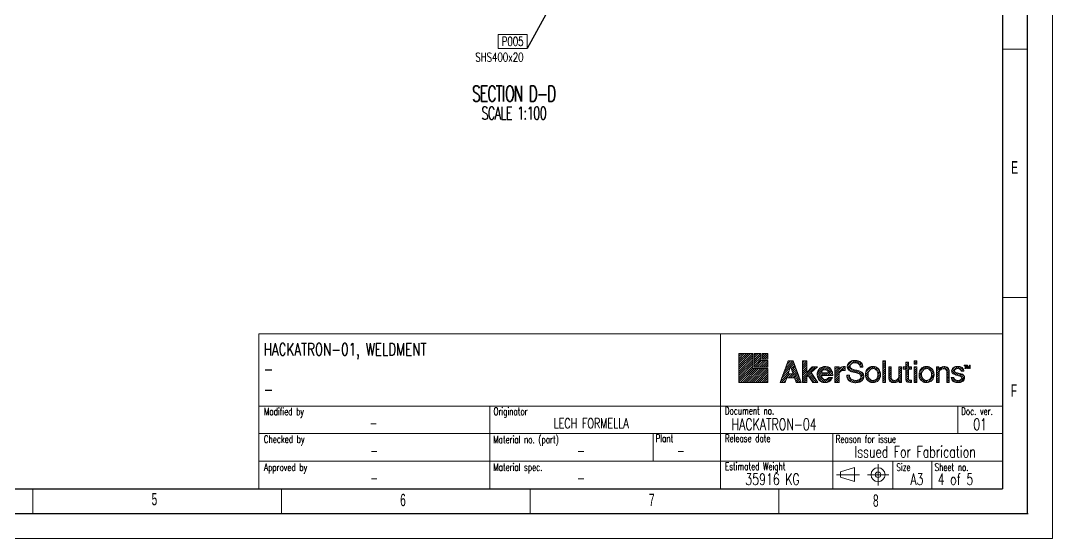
# Model space of a CAD drawing. Header units: millimetres. Extents: x 175738 to 196759, y -70231 to 13866.
# Drawn here: x 186364 to 196738, y -52297 to -47086 of the extents above; entities that cross this region are included whole.
import ezdxf
from ezdxf.enums import TextEntityAlignment as Align

# ---------------------------------------------------------------- set-up
doc = ezdxf.new("R2010")
doc.units = ezdxf.units.MM
doc.header["$PDSIZE"] = -1
doc.layers.get('Defpoints').update_dxf_attribs({"color": 163, "lineweight": 0})
for name, color, linetype, lineweight in [('01-LIN-025-A', 2, 'Continuous', 25), ('24-SYM-025-SP', 2, 'Continuous', 15), ('34-TXT-018', 1, 'Continuous', 13), ('35-TXT-025', 2, 'Continuous', 15), ('36-TXT-035', 3, 'Continuous', 15), ('37-TXT-050', 4, 'Continuous', 18), ('48', 1, 'Continuous', 13)]:
    doc.layers.add(name, color=color, linetype=linetype, lineweight=lineweight)
doc.layers.add('BORDER', color=7, linetype='Continuous')
doc.styles.add('MtXpl_Simplex_IV50', font='simplex_IV50.ttf')
doc.styles.add('NEW', font='romans.shx', dxfattribs={"width": 0.7})
doc.styles.add('SLDTEXTSTYLE0', font='TXT', dxfattribs={"width": 0.605})
doc.dimstyles.new('1 to 100 AEG', dxfattribs={"dimscale": 100, "dimtxt": 2.5, "dimasz": 2.5, "dimexe": 1.5, "dimexo": 1.5, "dimgap": 0.725, "dimtad": 1, "dimdec": 0, "dimrnd": 1e-09, "dimzin": 12, "dimdsep": 46, "dimtxsty": 'SLDTEXTSTYLE0', "dimcen": 0.09, "dimadec": 0, "dimazin": 3, "dimtfac": 1, "dimtdec": 0, "dimtofl": 0, "dimtmove": 0, "dimatfit": 3, "dimfxl": 1, "dimtfill": 1, "dimfrac": 2, "dimtolj": 1, "dimtzin": 12, "dimarcsym": 0})

# ---------------------------------------------------------------- blocks, each defined once
blk = doc.blocks.new('AK_SOLUTIONS')
at = {"color": 5, "linetype": 'Continuous', "lineweight": 13}
for p, q in [((-111.144153, 13.066707), (-110.098908, 14.111952)), ((-111.144153, 11.038565), (-108.070766, 14.111952)), ((-111.144153, 9.010423), (-106.042624, 14.111952)), ((-111.144153, 6.982281), (-104.014482, 14.111952)), ((-111.144153, 4.95414), (-101.98634, 14.111952)), ((-111.144153, 2.925998), (-99.958199, 14.111952)), ((-111.144153, 0.897856), (-97.930057, 14.111952)), ((-111.144153, -1.130286), (-97.911872, 12.101995)), ((-111.144153, -3.158428), (-97.911872, 10.073853)), ((-111.144153, -5.18657), (-97.911872, 8.045712)), ((-111.144153, -7.214711), (-97.911872, 6.01757)), ((-111.144153, -9.242853), (-97.911872, 3.989428)), ((-111.144153, -11.270995), (-97.911872, 1.961286)), ((-68.887853, -6.54523), (-61.820944, 0.521679)), ((-67.674289, -3.303524), (-58.58374, 5.787025)), ((-66.460724, -0.061817), (-59.380981, 7.017926)), ((-65.247159, 3.17989), (-61.409123, 7.017926)), ((-64.033594, 6.421596), (-63.437264, 7.017926)), ((-61.235126, 1.107498), (-58.031297, 4.311326)), ((-60.716677, -0.402196), (-57.478855, 2.835627)), ((-60.198229, -1.911889), (-56.926412, 1.359927)), ((-50.079247, 6.981622), (-50.042943, 7.017926)), ((-50.079247, 4.95348), (-48.014801, 7.017926)), ((-50.079247, 2.925338), (-45.986659, 7.017926)), ((-50.079247, 0.897196), (-45.900632, 5.075811)), ((-50.079247, -1.130946), (-45.900632, 3.04767)), ((-50.079247, -9.243513), (-39.481742, 1.353992)), ((-50.079247, -11.271655), (-37.453601, 1.353992)), ((-50.079247, -3.159087), (-45.900632, 1.019528)), ((-35.872746, -6.87982), (-27.464024, 1.528902)), ((-35.737094, -4.723863), (-29.574703, 1.438527)), ((-28.553115, -1.580494), (-25.753461, 1.219159)), ((-26.887072, -1.934757), (-24.367378, 0.584937)), ((-18.900146, -7.510743), (-9.741011, 1.648392)), ((-18.900146, 0.570477), (-18.123248, 1.347375)), ((-18.900146, -1.449828), (-16.102943, 1.347375)), ((-18.900146, -5.490438), (-12.299529, 1.110179)), ((-18.900146, -3.470133), (-14.721531, 0.708482)), ((-11.757546, -2.388449), (-8.98216, 0.386938)), ((-111.144153, -13.299137), (-97.911872, -0.066856)), ((-109.562356, -13.745482), (-96.330075, -0.513201)), ((-107.534214, -13.745482), (-94.301933, -0.513201)), ((-105.506073, -13.745482), (-92.273791, -0.513201)), ((-103.477931, -13.745482), (-90.24565, -0.513201)), ((-101.449789, -13.745482), (-88.217508, -0.513201)), ((-99.421647, -13.745482), (-86.189366, -0.513201)), ((-97.393505, -13.745482), (-84.161224, -0.513201)), ((-95.365363, -13.745482), (-83.286719, -1.666838)), ((-93.337222, -13.745482), (-83.286719, -3.694979)), ((-91.30908, -13.745482), (-83.286719, -5.723121)), ((-89.280938, -13.745482), (-83.286719, -7.751263)), ((-87.252796, -13.745482), (-83.286719, -9.779405)), ((-71.314983, -13.028643), (-63.798518, -5.512178)), ((-70.133347, -13.875149), (-61.770376, -5.512178)), ((-70.101418, -9.786937), (-62.881718, -2.567236)), ((-63.482596, -9.25254), (-59.742234, -5.512178)), ((-61.454454, -9.25254), (-55.269085, -3.06717)), ((-59.679781, -3.421583), (-56.37397, -0.115772)), ((-59.426312, -9.25254), (-54.716642, -4.54287)), ((-59.161332, -4.931276), (-55.821527, -1.591471)), ((-57.605987, -9.460357), (-54.164199, -6.018569)), ((-57.087539, -10.97005), (-53.611757, -7.494268)), ((-56.56909, -12.479744), (-53.059314, -8.969968)), ((-50.079247, -5.187229), (-45.900632, -1.008614)), ((-50.079247, -7.215371), (-45.900632, -3.036756)), ((-50.079247, -13.299797), (-45.900632, -9.121181)), ((-44.185769, -7.406318), (-41.353156, -4.573705)), ((-43.415526, -8.664217), (-40.547845, -5.796536)), ((-42.645284, -9.922117), (-39.742534, -7.019367)), ((-41.875042, -11.180017), (-38.937223, -8.242198)), ((-41.1048, -12.437916), (-38.131912, -9.465029)), ((-35.602782, -8.630162), (-31.599312, -4.626691)), ((-35.023451, -10.071136), (-29.579006, -4.626691)), ((-34.366166, -1.332631), (-33.203671, -0.170135)), ((-34.245828, -11.313818), (-31.436459, -8.50445)), ((-33.311881, -12.400176), (-30.741398, -9.829693)), ((-30.130305, -7.198295), (-27.558701, -4.626691)), ((-28.823842, -13.973052), (-23.815968, -8.965178)), ((-28.11, -7.198295), (-25.538396, -4.626691)), ((-26.706941, -13.876456), (-21.795663, -8.965178)), ((-26.089695, -7.198295), (-21.655833, -2.764433)), ((-25.77808, -2.84607), (-23.271118, -0.339108)), ((-25.138584, -4.226879), (-22.358249, -1.446545)), ((-24.06939, -7.198295), (-21.192754, -4.321659)), ((-22.049085, -7.198295), (-20.899816, -6.049026)), ((-18.900146, -9.531048), (-14.703225, -5.334127)), ((-18.900146, -11.551354), (-14.721531, -7.372738)), ((-18.900146, -13.571659), (-14.721531, -9.393043)), ((-9.60174, -2.252947), (-8.98216, -1.633367)), ((-85.224654, -13.745482), (-83.286719, -11.807547)), ((-68.105205, -13.875149), (-66.064039, -11.833983)), ((-55.936354, -13.875149), (-52.506872, -10.445667)), ((-53.908212, -13.875149), (-51.954429, -11.921366)), ((-51.880071, -13.875149), (-51.401987, -13.397065)), ((-48.626458, -13.875149), (-45.900632, -11.149323)), ((-46.598317, -13.875149), (-45.900632, -13.177465)), ((-40.334557, -13.695816), (-37.326602, -10.68786)), ((-38.485749, -13.875149), (-36.521291, -11.910691)), ((-36.457607, -13.875149), (-35.71598, -13.133522)), ((-32.103294, -13.211894), (-29.529673, -10.638273)), ((-30.626402, -13.755308), (-27.746618, -10.875523)), ((-17.18333, -13.875147), (-14.721531, -11.413349)), ((-15.163025, -13.875147), (-14.721531, -13.433654))]:
    blk.add_line(p, q, dxfattribs=at)
at = {"color": 254, "linetype": 'Continuous', "lineweight": 13}
for p, q in [((-96.519, 12.123056), (-94.530104, 14.111952)), ((-96.519, 10.094914), (-92.501962, 14.111952)), ((-96.519, 8.066772), (-90.47382, 14.111952)), ((-96.519, 6.038631), (-90.251077, 12.306553)), ((-96.519, 4.010489), (-90.251077, 10.278411)), ((-96.519, 1.982347), (-90.251077, 8.250269)), ((-95.593534, 0.879671), (-89.325612, 7.147593)), ((-93.565392, 0.879671), (-87.29747, 7.147593)), ((-91.537251, 0.879671), (-85.269328, 7.147593)), ((-89.509109, 0.879671), (-83.286719, 7.102061)), ((-87.480967, 0.879671), (-83.286719, 5.073919)), ((-85.452825, 0.879671), (-83.286719, 3.045777)), ((-83.424683, 0.879671), (-83.286719, 1.017635)), ((-6.833007, 2.402782), (-2.218959, 7.01683)), ((-6.832045, 0.383439), (0.1987, 7.414184)), ((-6.255455, -1.060276), (-4.056087, 1.139092)), ((-0.113272, 5.081907), (2.114043, 7.309222)), ((1.793809, 4.968683), (3.763996, 6.93887)), ((3.301971, 4.45654), (5.14047, 6.295039)), ((4.432172, 3.566436), (6.280403, 5.414667)), ((5.237807, 2.351765), (7.191484, 4.305442)), ((5.632042, 0.725696), (7.828771, 2.922425)), ((7.652347, 0.725696), (8.081559, 1.154907)), ((10.635769, -6.070911), (18.283532, 1.576852)), ((10.975307, -3.711068), (16.0322, 1.345825)), ((18.160161, -0.566825), (20.039761, 1.312775)), ((19.79762, -0.949671), (21.459024, 0.711733)), ((27.334099, 5.265712), (29.086313, 7.017926)), ((27.334099, 3.23757), (29.861523, 5.764995)), ((27.334099, 1.209428), (29.861523, 3.736853)), ((27.334099, -0.818714), (29.861523, 1.708711)), ((32.917793, 0.305195), (33.886847, 1.274249)), ((32.917793, -1.71511), (35.336964, 0.704061)), ((42.789377, 0.075253), (43.988373, 1.274249)), ((42.789377, -1.945052), (45.353306, 0.618877)), ((46.936993, 0.023594), (48.228948, 1.315549)), ((47.972004, -0.9617), (51.970811, 3.037107)), ((49.50689, 4.613796), (50.683702, 5.790608)), ((49.50689, 2.593491), (51.970811, 5.057412)), ((49.50689, -1.447119), (52.269558, 1.315549)), ((52.012614, -0.9617), (54.289863, 1.315549)), ((57.328334, 5.789785), (58.556475, 7.017926)), ((57.328334, -0.491679), (59.161635, 1.341622)), ((57.328334, -2.519821), (59.896897, 0.048741)), ((57.434428, 3.867737), (59.896897, 6.330205)), ((59.46257, 3.867737), (59.896897, 4.302064)), ((62.111446, -6.070911), (69.759209, 1.576852)), ((62.450984, -3.711068), (67.507877, 1.345825)), ((69.635838, -0.566825), (71.515438, 1.312775)), ((71.273297, -0.949671), (72.934701, 0.711733)), ((85.311036, 1.388934), (78.783543, -5.138559)), ((81.155736, 1.274244), (78.783543, -1.097949)), ((79.135431, 1.274244), (78.783543, 0.922356)), ((87.321181, 1.378774), (85.179452, -0.762955)), ((88.843617, 0.880905), (86.974239, -0.988473)), ((89.991514, 0.008497), (88.153674, -1.829344)), ((93.581584, -1.877321), (96.626114, 1.167209)), ((93.585762, -3.893448), (99.082953, 1.603743)), ((98.943771, -0.555745), (100.95907, 1.459555)), ((100.708297, -0.811524), (102.534146, 1.014325)), ((102.040904, -1.499221), (103.792923, 0.252797)), ((105.528239, 2.841324), (107.844138, 2.841324)), ((105.528239, 2.284175), (105.528239, 2.841324)), ((106.407614, 2.284175), (105.528239, 2.284175)), ((105.619447, 2.284175), (106.176596, 2.841324)), ((106.407614, 2.183866), (107.065072, 2.841324)), ((106.407614, -0.255453), (106.407614, 2.284175)), ((106.407614, 1.295391), (106.964763, 1.852539)), ((106.407614, 0.406915), (106.964763, 0.964064)), ((106.633722, -0.255453), (106.964763, 0.075588)), ((107.844138, 2.284175), (106.964763, 2.284175)), ((106.964763, 2.284175), (106.964763, -0.255453)), ((107.396399, 2.284175), (107.844138, 2.731914)), ((107.844138, 2.841324), (107.844138, 2.284175)), ((108.07906, -0.255453), (108.07906, 2.841324)), ((108.07906, 2.841324), (108.636209, 2.841324)), ((108.07906, 2.108051), (108.690924, 2.719915)), ((108.07906, 1.219576), (108.966937, 2.107453)), ((108.07906, 0.3311), (108.636209, 0.888249)), ((108.636209, 2.841324), (109.611219, 0.677822)), ((109.399933, -0.255453), (108.636209, 1.667524)), ((108.636209, 1.667524), (108.636209, -0.255453)), ((108.857727, 1.109766), (109.242951, 1.494991)), ((109.110285, 0.47385), (109.518965, 0.882529)), ((109.362845, -0.162067), (110.186856, 0.661944)), ((109.611219, 0.677822), (110.586229, 2.841324)), ((110.586229, 1.667524), (109.822505, -0.255453)), ((109.854839, 1.218403), (111.143378, 2.506942)), ((110.583723, 2.835763), (110.589284, 2.841324)), ((110.586229, 2.841324), (111.143378, 2.841324)), ((110.586229, -0.255453), (110.586229, 1.667524)), ((110.586229, 1.061318), (111.143378, 1.618466)), ((110.586229, 0.172842), (111.143378, 0.729991)), ((111.143378, 2.841324), (111.143378, -0.255453)), ((-7.344896, -8.210632), (-6.053707, -6.919443)), ((-6.954123, -9.840165), (-4.841919, -7.72796)), ((-6.236362, -11.142709), (-4.312567, -9.218914)), ((-5.297865, -2.122992), (-3.35585, -0.180976)), ((-4.080038, -2.925469), (-2.165777, -1.011208)), ((-2.621503, -3.48724), (-0.666554, -1.53229)), ((-1.047129, -3.93317), (0.982503, -1.903538)), ((0.58129, -4.325056), (2.660477, -2.24587)), ((2.215014, -4.711637), (4.267931, -2.65872)), ((3.122802, -13.905376), (9.035278, -7.992899)), ((3.782165, -5.164791), (5.740775, -3.206182)), ((5.079624, -5.887638), (7.011491, -3.955771)), ((5.976914, -7.010653), (8.045482, -4.942085)), ((6.191005, -8.816866), (8.743411, -6.264461)), ((10.698352, -8.028633), (13.114012, -5.612974)), ((11.135142, -9.612149), (13.192283, -7.555008)), ((11.890642, -10.876953), (13.684939, -9.082656)), ((18.965449, -13.903672), (24.949684, -7.919437)), ((20.931916, -1.835679), (22.622501, -0.145094)), ((21.781499, -3.006402), (23.592904, -1.194997)), ((22.199375, -8.649441), (25.018864, -5.829952)), ((22.35694, -4.451266), (24.312225, -2.49598)), ((22.600908, -6.227603), (24.792321, -4.036189)), ((27.334099, -2.846855), (29.861523, -0.319431)), ((27.334099, -4.874997), (29.861523, -2.347573)), ((27.334099, -6.903139), (29.861523, -4.375715)), ((27.334099, -8.931281), (29.861523, -6.403856)), ((27.334099, -10.959423), (29.861523, -8.431998)), ((32.917793, -3.735415), (35.336964, -1.316245)), ((32.917793, -5.75572), (35.336964, -3.33655)), ((32.917793, -7.776026), (35.336964, -5.356855)), ((32.928312, -9.785812), (35.336964, -7.37716)), ((33.335495, -11.398934), (35.370598, -9.363831)), ((38.825813, -13.989837), (45.353306, -7.462344)), ((42.753529, -8.041815), (45.353306, -5.442039)), ((42.789377, -3.965357), (45.353306, -1.401428)), ((42.789377, -5.985663), (45.353306, -3.421734)), ((42.85674, -11.979214), (45.353306, -9.482649)), ((49.50689, -3.467424), (51.970811, -1.003504)), ((49.50689, -5.48773), (51.970811, -3.023809)), ((49.50689, -7.508035), (51.970811, -5.044114)), ((49.50689, -9.52834), (51.970811, -7.064419)), ((49.516326, -11.539209), (51.970811, -9.084724)), ((54.032919, -0.9617), (54.771418, -0.223201)), ((57.328334, -4.547963), (59.896897, -1.9794)), ((57.328334, -6.576104), (59.896897, -4.007542)), ((57.328334, -8.604246), (59.896897, -6.035684)), ((57.328334, -10.632388), (59.896897, -8.063826)), ((62.174029, -8.028633), (64.589689, -5.612974)), ((62.610819, -9.612149), (64.66796, -7.555008)), ((63.366319, -10.876953), (65.160616, -9.082656)), ((70.441126, -13.903672), (76.425361, -7.919437)), ((72.407593, -1.835679), (74.098178, -0.145094)), ((73.257176, -3.006402), (75.068581, -1.194997)), ((73.675052, -8.649441), (76.494541, -5.829952)), ((73.832617, -4.451266), (75.787902, -2.49598)), ((74.076585, -6.227603), (76.267998, -4.036189)), ((81.280108, -0.621688), (78.783543, -3.118254)), ((81.383319, -4.559088), (78.783543, -7.158864)), ((81.347472, -6.61524), (78.783543, -9.179169)), ((81.347472, -8.635545), (78.783543, -11.199474)), ((90.801354, -1.201969), (88.766251, -3.237071)), ((91.208536, -2.815091), (88.799884, -5.223743)), ((91.219055, -4.824877), (88.799884, -7.244048)), ((91.219055, -6.845182), (88.799884, -9.264353)), ((91.219055, -8.865487), (88.799884, -11.284658)), ((93.326093, -10.214033), (94.473426, -9.0667)), ((93.933008, -11.627423), (95.774125, -9.786306)), ((94.366151, -5.133364), (96.328487, -3.171028)), ((95.543757, -5.976064), (97.440699, -4.079122)), ((97.016125, -6.524001), (98.909061, -4.631065)), ((98.613953, -6.946478), (100.536104, -5.024327)), ((99.681517, -13.960134), (105.685, -7.956651)), ((100.222497, -7.358239), (102.163618, -5.417118)), ((101.762746, -7.838295), (103.72295, -5.878091)), ((101.94639, -13.715566), (105.848128, -9.813828)), ((102.641263, -2.919168), (104.662373, -0.898057)), ((102.934365, -8.686981), (104.906908, -6.714438)), ((104.54589, -3.034846), (105.137213, -2.443523)), ((106.407614, -0.255453), (106.964763, -0.255453)), ((108.636209, -0.255453), (108.07906, -0.255453)), ((108.380983, -0.255453), (108.636209, -0.000227)), ((109.399933, -0.255453), (109.822505, -0.255453)), ((111.143378, -0.255453), (110.586229, -0.255453)), ((111.04641, -0.255453), (111.143378, -0.158485)), ((-5.266587, -12.193239), (-3.384868, -10.311519)), ((-4.042537, -12.989494), (-2.188474, -11.13543)), ((-2.566818, -13.53408), (-0.676415, -11.643677)), ((-0.904269, -13.891836), (1.145428, -11.842139)), ((0.912903, -14.094969), (3.405688, -11.602184)), ((6.405272, -12.64321), (8.39698, -10.651502)), ((12.826756, -11.961145), (14.513758, -10.274142)), ((13.947896, -12.860309), (15.592372, -11.215834)), ((15.241349, -13.587162), (16.993204, -11.835307)), ((16.87905, -13.969766), (19.202051, -11.646765)), ((22.192499, -12.696927), (23.531576, -11.35785)), ((27.334099, -12.987565), (29.861523, -10.46014)), ((28.474656, -13.875149), (29.861523, -12.488282)), ((34.145334, -12.6094), (35.983175, -10.771559)), ((35.293231, -13.481808), (37.162609, -11.61243)), ((36.815667, -13.979677), (38.957396, -11.837948)), ((42.981112, -13.875147), (45.353306, -11.502954)), ((45.001417, -13.875147), (45.353306, -13.523259)), ((50.129103, -12.946737), (52.067272, -11.008568)), ((51.460418, -13.635727), (53.520804, -11.575341)), ((53.281412, -13.835038), (54.833727, -12.282723)), ((57.328334, -12.66053), (59.896897, -10.091968)), ((58.141857, -13.875149), (59.896897, -12.12011)), ((64.302433, -11.961145), (65.989435, -10.274142)), ((65.423573, -12.860309), (67.068049, -11.215834)), ((66.717026, -13.587162), (68.468881, -11.835307)), ((68.354727, -13.969766), (70.677728, -11.646765)), ((73.668177, -12.696927), (75.007253, -11.35785)), ((81.347472, -10.65585), (78.783543, -13.219779)), ((81.347472, -12.676155), (80.148476, -13.875152)), ((91.219055, -10.885792), (88.799884, -13.304963)), ((91.219055, -12.906098), (90.250001, -13.875152)), ((94.889375, -12.691361), (96.639589, -10.941147)), ((96.194546, -13.406495), (97.980191, -11.62085)), ((97.79357, -13.827776), (99.801912, -11.819434))]:
    blk.add_line(p, q, dxfattribs=at)
at = {"color": 1, "linetype": 'Continuous', "lineweight": 0}
for p, q in [((-88.858205, 13.932956), (-88.67921, 14.111952)), ((-88.858205, 11.904814), (-86.651068, 14.111952)), ((-88.858205, 9.876672), (-84.622926, 14.111952)), ((-88.166271, 8.540465), (-83.286719, 13.420017)), ((-86.138129, 8.540465), (-83.286719, 11.391875)), ((-84.109987, 8.540465), (-83.286719, 9.363734))]:
    blk.add_line(p, q, dxfattribs=at)
at = {"color": 5, "linetype": 'Continuous', "lineweight": 0, "flags": 128}
for points in [[(-83.286719, -0.513201), (-97.911872, -0.513201), (-97.911872, 14.111952), (-111.144153, 14.111952), (-111.144153, -13.745482), (-83.286719, -13.745482), (-83.286719, -0.513201)], [(-63.810352, 7.017926), (-71.631881, -13.875149), (-66.765002, -13.875149), (-65.177538, -9.25254), (-57.677354, -9.25254), (-56.08989, -13.875149), (-51.223011, -13.875149), (-59.04454, 7.017926), (-63.810352, 7.017926)], [(-63.893049, -5.512178), (-61.427446, 1.667524), (-58.961843, -5.512178), (-63.893049, -5.512178)], [(-50.079247, 7.017926), (-50.079247, -13.875149), (-45.900632, -13.875149), (-45.900632, -8.472108), (-44.407914, -7.043527), (-40.224747, -13.875149), (-35.227572, -13.875149), (-41.536425, -4.295418), (-35.63338, 1.353992), (-40.817995, 1.353992), (-45.900632, -4.112126), (-45.900632, 7.017926), (-50.079247, 7.017926)]]:
    blk.add_lwpolyline(points, close=True, dxfattribs=at)
at = {"color": 254, "linetype": 'Continuous', "lineweight": 13, "flags": 128}
for points in [[(-90.251077, 7.147593), (-90.251077, 14.111952), (-96.519, 14.111952), (-96.519, 0.879671), (-83.286719, 0.879671), (-83.286719, 7.147593), (-90.251077, 7.147593)], [(27.334099, 7.017926), (27.334099, -13.875149), (29.861523, -13.875149), (29.861523, 7.017926), (27.334099, 7.017926)], [(57.328334, 3.867737), (59.896897, 3.867737), (59.896897, 7.017926), (57.328334, 7.017926), (57.328334, 3.867737)], [(57.328334, 1.341622), (57.328334, -13.875149), (59.896897, -13.875149), (59.896897, 1.341622), (57.328334, 1.341622)]]:
    blk.add_lwpolyline(points, close=True, dxfattribs=at)
at = {"color": 1, "linetype": 'Continuous', "lineweight": 0, "flags": 128}
blk.add_lwpolyline([(-83.286719, 8.540465), (-83.286719, 14.111952), (-88.858205, 14.111952), (-88.858205, 8.540465), (-83.286719, 8.540465)], close=True, dxfattribs=at)
at = {"color": 5, "linetype": 'Continuous', "lineweight": 13, "flags": 128}
for points in [[(-21.632959, -2.816069, -0.082721), (-20.816157, -7.198298), (-31.735476, -7.198298, 0.049783), (-31.271473, -9.03323, 0.145859), (-30.22903, -10.28307, 0.103389), (-28.853564, -10.840295, 0.076682), (-27.502962, -10.859368, 0.21054), (-24.804467, -8.96518), (-21.126308, -8.96518, -0.053968), (-22.329642, -11.247141, -0.15945), (-25.634612, -13.664727, -0.089879), (-29.499189, -13.923893, -0.169202), (-33.32248, -12.392101, -0.133436), (-35.670658, -8.414937, -0.20241), (-34.435767, -1.410966, -0.132144), (-31.169059, 1.031128, -0.146388), (-26.191753, 1.340514, -0.148403), (-23.500949, -0.09823, -0.111192), (-21.632959, -2.816069)], [(-14.721533, -1.115564), (-14.721533, 1.347373), (-18.900148, 1.347373), (-18.900148, -13.875149), (-14.721533, -13.875149), (-14.721533, -5.445911, -0.223244), (-13.563544, -3.33203, -0.2482), (-8.982162, -2.37594), (-8.982162, 1.667524, 0.076337), (-11.846242, 1.314161, 0.177327), (-14.721533, -1.115564)], [(-31.735476, -4.626694), (-25.065489, -4.626694, 0.20005), (-26.272257, -2.32922, 0.202357), (-28.688064, -1.591147, 0.230485), (-31.111139, -2.970938, 0.110605), (-31.735476, -4.626694)]]:
    blk.add_lwpolyline(points, format="xyb", close=True, dxfattribs=at)
at = {"color": 254, "linetype": 'Continuous', "lineweight": 13, "flags": 128}
for points in [[(8.075199, 0.725694, 0.205429), (6.634082, 5.070806, 0.144948), (3.396481, 7.05056, 0.101752), (-0.800445, 7.327453, 0.124963), (-4.672888, 5.833696, 0.206199), (-6.921037, 1.869861, 0.082434), (-6.719429, -0.174049, 0.129126), (-5.399807, -2.045482, 0.091145), (-3.416434, -3.221638, 0.038324), (-0.588341, -4.048295), (2.717391, -4.830515, -0.042612), (4.270816, -5.362414, -0.132695), (5.823131, -6.672214, -0.283213), (5.717587, -10.047894, -0.201575), (2.561642, -11.775722, -0.104749), (-1.412942, -11.461574, -0.143263), (-3.98693, -9.68756, -0.104748), (-4.827715, -8.069121, -0.022939), (-4.87559, -6.919445), (-7.427763, -6.919445, 0.083488), (-7.027244, -9.680667, 0.132064), (-5.109824, -12.337465, 0.094622), (-2.881267, -13.456183, 0.049257), (0.373761, -14.067325, 0.065477), (2.177001, -14.039832, 0.058986), (4.987835, -13.438669, 0.123055), (8.071377, -11.110087, 0.149941), (9.016767, -8.89366, 0.105402), (8.642178, -5.941301, 0.131277), (7.200483, -4.082474, 0.091131), (4.501805, -2.720848, 0.024794), (2.276799, -2.16407), (0.128609, -1.73166, -0.054362), (-2.155717, -1.016513, -0.140176), (-3.707049, 0.2242, -0.134579), (-4.132293, 1.724625, -0.243886), (-2.848462, 4.193526, -0.141687), (-0.112247, 5.081998, -0.122114), (3.060251, 4.589408, -0.135479), (4.718201, 3.227377, -0.122193), (5.466299, 1.673185, -0.028305), (5.524184, 0.725694), (8.075199, 0.725694)], [(14.246576, 0.689403, -0.124145), (18.213823, 1.581482, -0.177575), (22.427023, 0.035812, -0.149367), (24.540919, -3.093878, -0.094208), (25.022154, -6.906375, -0.161804), (23.579363, -11.299008, -0.175978), (20.132473, -13.700259, -0.058648), (17.608451, -13.986256, -0.163589), (14.16325, -13.012056, -0.145039), (11.139868, -9.624904, -0.079242), (10.698948, -8.03686, -0.063724), (10.715255, -5.04507, -0.07633), (11.395681, -2.464691, -0.163458), (14.246576, 0.689403)], [(42.789374, -7.80452), (42.789374, 1.274247), (45.353303, 1.274247), (45.353303, -13.875149), (42.856738, -13.875149), (42.856738, -11.331781, -0.187859), (40.587583, -13.520088, -0.114673), (37.484288, -14.037947, -0.174877), (34.419948, -12.897988, -0.215767), (32.917791, -9.489837), (32.917791, 1.274247), (35.336962, 1.274247), (35.336962, -9.211442, 0.182906), (36.404198, -11.236621, 0.164165), (38.792014, -11.866881, 0.189121), (41.624328, -10.442906, 0.167593), (42.789374, -7.80452)], [(49.506888, -11.457551), (49.506888, -0.961702), (46.936991, -0.961702), (46.936991, 1.315546), (49.506888, 1.315546), (49.506888, 5.790606), (51.970809, 5.790606), (51.970809, 1.315546), (54.832137, 1.315546), (54.742274, -0.961702), (51.970809, -0.961702), (51.970809, -10.7944, 0.203619), (52.347693, -11.303904, 0.184043), (53.300609, -11.578146, 0.057031), (54.833725, -11.483558), (54.833725, -13.875149, -0.041129), (51.552641, -13.650692, -0.182704), (50.237921, -13.089717, -0.167278), (49.506888, -11.457551)], [(65.722253, 0.689403, -0.124145), (69.6895, 1.581482, -0.177575), (73.9027, 0.035812, -0.149367), (76.016596, -3.093878, -0.094208), (76.497831, -6.906375, -0.161804), (75.05504, -11.299008, -0.175978), (71.60815, -13.700259, -0.058648), (69.084128, -13.986256, -0.163589), (65.638927, -13.012056, -0.145039), (62.615545, -9.624904, -0.079242), (62.174625, -8.03686, -0.063724), (62.190932, -5.04507, -0.07633), (62.871358, -2.464691, -0.163458), (65.722253, 0.689403)], [(81.347474, -4.796383), (81.347474, -13.875149), (78.783545, -13.875149), (78.783545, 1.274247), (81.280111, 1.274247), (81.280111, -1.269122, -0.187859), (83.549266, 0.919186, -0.114673), (86.652561, 1.437044, -0.174877), (89.7169, 0.297085, -0.215767), (91.219057, -3.111066), (91.219057, -13.875149), (88.799887, -13.875149), (88.799887, -3.389461, 0.182906), (87.73265, -1.364282, 0.164165), (85.344835, -0.734022, 0.189121), (82.512521, -2.157997, 0.167593), (81.347474, -4.796383)], [(93.137837, -9.066702), (95.699736, -9.066702, 0.237837), (96.249325, -10.583423, 0.166449), (98.260724, -11.687236, 0.088681), (101.0478, -11.729428, 0.205114), (102.916873, -10.509944, 0.330177), (102.909292, -8.645617, 0.134916), (101.267754, -7.647225, 0.020561), (98.962595, -7.034008, -0.02957), (96.20814, -6.269551, -0.126873), (94.019805, -4.788908, -0.181534), (93.447945, -2.694599, -0.2226), (95.049796, 0.34032, -0.136167), (98.123286, 1.502538, -0.101909), (101.25367, 1.394777, -0.108923), (103.54518, 0.481544, -0.138347), (104.848682, -1.290207, -0.094584), (105.190793, -3.034848), (102.645612, -3.034848, 0.28734), (101.730534, -1.251556, 0.135441), (99.07141, -0.550195, 0.246227), (96.47013, -1.743188, 0.368625), (96.442753, -3.340626, 0.153323), (99.04016, -4.663292, -0.002269), (102.75054, -5.558771, -0.167117), (104.991629, -6.794925, -0.208867), (105.876826, -9.320722, -0.217557), (104.487995, -12.564585, -0.146327), (101.841065, -13.735927, -0.080471), (98.199059, -13.88356, -0.130209), (94.986019, -12.782951, -0.097393), (93.665834, -11.186836, -0.097608), (93.137837, -9.066702)], [(20.634775, -1.544801, 0.189167), (18.360891, -0.559961, 0.102599), (16.434675, -0.87387, 0.138812), (14.530748, -2.235251, 0.14474), (13.127198, -5.343695, 0.079606), (13.261205, -7.959709, 0.109702), (14.220916, -9.948666, 0.101494), (16.064257, -11.51627, 0.121718), (17.580027, -11.908996, 0.123087), (19.835465, -11.390931, 0.222245), (22.239399, -8.517568, 0.074623), (22.601901, -6.199039, 0.083625), (22.175119, -3.865863, 0.125179), (20.634775, -1.544801)], [(22.239399, -8.517568, 0.074623), (22.601901, -6.199039, 0.083625), (22.175119, -3.865863, 0.125179), (20.634775, -1.544801, 0.189167), (18.360891, -0.559961, 0.102599), (16.434675, -0.87387, 0.138812), (14.530748, -2.235251, 0.14474), (13.127198, -5.343695, 0.079606), (13.261205, -7.959709, 0.109702), (14.220916, -9.948666, 0.101494), (16.064257, -11.51627, 0.121718), (17.580027, -11.908996, 0.123087), (19.835465, -11.390931, 0.222245), (22.239399, -8.517568)], [(72.110452, -1.544801, 0.189167), (69.836568, -0.559961, 0.102599), (67.910352, -0.87387, 0.138812), (66.006425, -2.235251, 0.14474), (64.602875, -5.343695, 0.079606), (64.736882, -7.959709, 0.109702), (65.696593, -9.948666, 0.101494), (67.539934, -11.51627, 0.121718), (69.055704, -11.908996, 0.123087), (71.311142, -11.390931, 0.222245), (73.715076, -8.517568, 0.074623), (74.077578, -6.199039, 0.083625), (73.650796, -3.865863, 0.125179), (72.110452, -1.544801)], [(73.715076, -8.517568, 0.074623), (74.077578, -6.199039, 0.083625), (73.650796, -3.865863, 0.125179), (72.110452, -1.544801, 0.189167), (69.836568, -0.559961, 0.102599), (67.910352, -0.87387, 0.138812), (66.006425, -2.235251, 0.14474), (64.602875, -5.343695, 0.079606), (64.736882, -7.959709, 0.109702), (65.696593, -9.948666, 0.101494), (67.539934, -11.51627, 0.121718), (69.055704, -11.908996, 0.123087), (71.311142, -11.390931, 0.222245), (73.715076, -8.517568)]]:
    blk.add_lwpolyline(points, format="xyb", close=True, dxfattribs=at)
at = {"color": 254, "linetype": 'Continuous', "lineweight": 13}
blk.add_point((106.407614, -0.255453), dxfattribs=at)

msp = doc.modelspace()

# ---------------------------------------------------------------- linework, layer by layer
at = {"layer": '24-SYM-025-SP', "flags": 128}
msp.add_lwpolyline([(191164.21, -47365.56), (191457.6, -47365.56), (191457.6, -47225.16), (191164.21, -47225.16), (191164.21, -47365.56)], close=True, dxfattribs=at)
at = {"layer": '48', "color": 1, "linetype": 'Continuous', "lineweight": 18}
for p, q in [((188759.81, -50239.49), (188759.81, -51795.32)), ((188759.81, -50239.49), (193402.21, -50239.49)), ((193402.21, -50239.49), (193402.2, -51795.32)), ((188759.81, -50967.21), (193402.2, -50967.21)), ((191081.01, -51233.21), (191081.01, -50967.21)), ((193402.2, -50967.21), (196237.83, -50967.21)), ((195786.14, -50967.21), (195786.14, -51243.25)), ((188759.81, -51243.25), (196237.83, -51243.25)), ((191081.01, -51795.32), (191081.01, -51233.21)), ((192723.28, -51243.25), (192723.28, -51519.28)), ((194531.44, -51243.25), (194531.44, -51795.32)), ((188759.81, -51519.28), (196237.83, -51519.28)), ((194984.94, -51549.36), (194984.94, -51763.28)), ((195133.69, -51519.28), (195133.69, -51795.32)), ((195525.84, -51519.28), (195525.84, -51795.32)), ((194568.32, -51656.32), (194799.8, -51656.32)), ((194608.23, -51626.14), (194608.23, -51682.35)), ((194608.53, -51626.14), (194749.05, -51583.98)), ((194749.05, -51583.98), (194749.05, -51724.51)), ((195091.9, -51656.32), (194877.98, -51656.32)), ((194608.53, -51682.35), (194749.05, -51724.51))]:
    msp.add_line(p, q, dxfattribs=at)
msp.add_lwpolyline([(193402.21, -50239.49), (196237.84, -50239.49), (196237.83, -50967.25), (193402.2, -50967.25)], close=True, dxfattribs=at)
at = {"layer": '48', "linetype": 'Continuous', "lineweight": 18, "flags": 128}
msp.add_lwpolyline([(196237.83, -50239.49), (193402.21, -50239.49)], dxfattribs=at)
at = {"layer": '48', "color": 1, "linetype": 'Continuous', "lineweight": 18}
for radius in [70.26, 28.11]:
    msp.add_circle((194984.94, -51656.32), radius, dxfattribs=at)
at = {"layer": 'BORDER'}
for p, q in [((196487.83, -52047.2), (196487.83, -37697.2)), ((176487.83, -52047.2), (196495, -52047.2))]:
    msp.add_line(p, q, dxfattribs=at)
at = {"layer": 'BORDER', "lineweight": 25}
for p in [(196237.83, -37947.2), (176737.83, -51797.2)]:
    msp.add_line(p, (196237.83, -51797.2), dxfattribs=at)
at = {"layer": 'BORDER', "color": 7, "linetype": 'Continuous', "lineweight": 18}
for p, q in [((196237.83, -47372.2), (196487.83, -47372.2)), ((196237.83, -49872.2), (196487.83, -49872.2)), ((186487.83, -51797.2), (186487.83, -52047.2)), ((188987.83, -51797.2), (188987.83, -52047.2)), ((191487.83, -51797.2), (191487.83, -52047.2)), ((193987.83, -51797.2), (193987.83, -52047.2))]:
    msp.add_line(p, q, dxfattribs=at)
at = {"layer": 'Defpoints', "linetype": 'Continuous'}
for p, q in [((196737.83, -52297.2), (196737.83, -37447.2)), ((175737.83, -52297.2), (196737.83, -52297.2))]:
    msp.add_line(p, q, dxfattribs=at)

# ---------------------------------------------------------------- block references
at = {"color": 5, "linetype": 'Continuous', "lineweight": 0, "xscale": 10.45166890234645, "yscale": 10.45166890234645, "zscale": 10.45166890234645}
msp.add_blockref('AK_SOLUTIONS', (194748.21, -50583.14), dxfattribs=at)

# ---------------------------------------------------------------- texts
at = {"layer": '01-LIN-025-A', "insert": (191321.79, -47912.31), "char_height": 157.5935, "attachment_point": 5, "line_spacing_factor": 0.8, "style": 'MtXpl_Simplex_IV50'}
msp.add_mtext_dynamic_manual_height_columns('{\\Fromans|c238;\\W0.65;\\T0.9;SECTION D-D\\P\\H0.81891x;\\C4;SCALE 1:100}', width=1163.7663, gutter_width=6.25, heights=[0], dxfattribs=at)
at = {"layer": '24-SYM-025-SP', "style": 'NEW', "width": 0.7}
msp.add_text('P005', height=90.339, dxfattribs=at).set_placement((191310.91, -47295.36), align=Align.MIDDLE_CENTER)
at = {"layer": '34-TXT-018', "style": 'NEW', "width": 0.7}
msp.add_text('SHS400x20', height=90.339, dxfattribs=at).set_placement((190935.81, -47499.15))
at = {"layer": '35-TXT-025', "lineweight": 15, "attachment_point": 1, "style": 'NEW'}
for s, insert, char_height in [('Modified by', (188811.15, -50982.29), 75.2821), ('Originator', (191118.8, -50980.47), 75.282), ('Document no.', (193444.51, -50974.69), 75.2821), ('Doc. ver.', (195820.76, -50979.83), 75.282), ('Checked by', (188809.44, -51260.5), 75.282), ('Material no. (part)', (191115.93, -51264.61), 75.2821), ('Plant', (192747.83, -51251.93), 75.282), ('Release date', (193445.01, -51251.93), 75.2821), ('Reason for issue', (194559.96, -51259.81), 75.2821), ('Approved by', (188811.64, -51543.66), 75.2821), ('Material spec.', (191116.25, -51542.61), 75.2821), ('Estimated Weight', (193445.01, -51533.82), 75.2821), ('Size', (195169.46, -51543.18), 75.282), ('Sheet no.', (195554.07, -51543.18), 75.282)]:
    msp.add_mtext(s, dxfattribs=dict(at, insert=insert, char_height=char_height))
at = {"layer": '36-TXT-035', "style": 'NEW', "width": 0.7}
for s, height, p in [('LECH FORMELLA', 100.3762, (191722.46, -51188.56)), ('HACKATRON-04', 115.4326, (193512.48, -51207.11)), ('-', 100.38, (189873.4, -51188.56)), ('-', 100.38, (189879.66, -51466.07)), ('-', 100.38, (191959.06, -51466.07)), ('-', 100.38, (192962.82, -51466.07)), ('35916 KG', 115.433, (193650.2, -51759.18)), ('A3', 115.433, (195309.77, -51759.18)), ('4 of 5', 115.433, (195585.56, -51759.18)), ('-', 100.38, (189879.66, -51740.16)), ('-', 100.38, (191959.06, -51740.16))]:
    msp.add_text(s, height=height, dxfattribs=at).set_placement(p)
for s, height, p in [('01', 115.433, (196011.98, -51207.11)), ('Issued For Fabrication', 115.4326, (195358.07, -51483.99))]:
    msp.add_text(s, height=height, dxfattribs=at).set_placement(p, align=Align.CENTER)
at = {"layer": '37-TXT-050', "style": 'NEW', "width": 0.7}
for s, height, p in [('HACKATRON-01, WELDMENT', 125.4702, (188806.99, -50457.37)), ('-', 125.47, (188806.99, -50655.67)), ('-', 125.47, (188806.99, -50858.25))]:
    msp.add_text(s, height=height, dxfattribs=at).set_placement(p)
at = {"layer": 'BORDER', "char_height": 125, "attachment_point": 1, "style": 'SLDTEXTSTYLE0'}
for s, insert in [('E', (196324.27, -48500.47)), ('F', (196320.63, -50745.27)), ('5', (187681.09, -51839.67)), ('6', (190180.48, -51848.01)), ('7', (192681.73, -51847.09)), ('8', (194934.32, -51854.3))]:
    msp.add_mtext(s, dxfattribs=dict(at, insert=insert))

# ---------------------------------------------------------------- leaders
at = {"layer": '24-SYM-025-SP'}
msp.add_leader([(191739.87, -46847.12), (191457.6, -47365.56)], dimstyle='1 to 100 AEG', override={"dimscale": 50, "dimasz": 1, "dimldrblk": 'Dot'}, dxfattribs=at)

doc.saveas('drawing.dxf')
